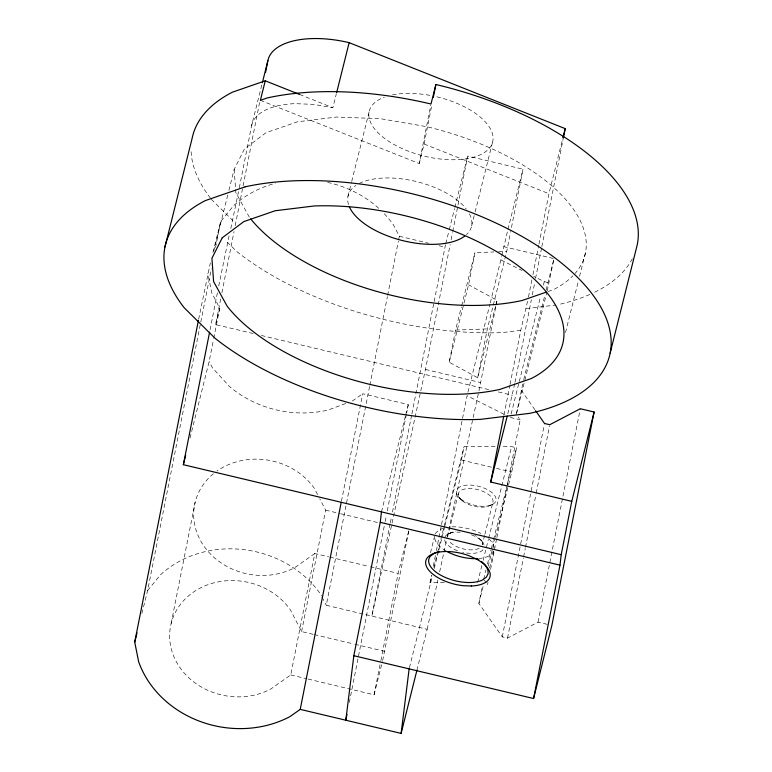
<?xml version="1.0" encoding="UTF-8"?>
<svg xmlns="http://www.w3.org/2000/svg" width="772" height="772" viewBox="0 0 772 772"><rect width="100%" height="100%" fill="white"/><g stroke="black" fill="none" stroke-linecap="round" stroke-linejoin="round"><path stroke-width="0.58" stroke-dasharray="3.86 2.9" d="M198.655 319.232L210.37 262.798M141.894 613.47L147.626 590.551L200.556 323.246M200.788 322.069L211.325 268.839M215.542 247.551L220.695 221.535L233.395 205.921A101.721 89.398 11.2 0 1 275.286 183.36M210.061 329.808L217.559 291.941M218.727 286.026L229.39 234.263M230.818 228.551L239.079 188.957M239.31 187.789L251.595 125.749L262.055 83.926M253.158 333.523L215.62 324.587L220.753 298.668M221.911 292.771L234.041 231.513M235.209 225.627L259.942 100.746M190.018 438.033L209.154 361.537L213.516 339.497M213.748 338.339L219.721 308.182L211.702 292.675L207.793 273.105M171.152 623.477L195.191 502.061M313.171 634.323L301.601 631.564L290.349 609.812A65.813 57.842 11.2 0 0 199.832 588.254A65.813 57.842 11.2 0 0 179.972 667.626A65.813 57.842 11.2 0 0 270.499 689.184L290.755 674.94L314.793 553.524L328.679 556.834M301.601 631.564L325.639 510.147L319.753 498.751M341.436 501.298L362.734 393.71L408.311 404.567L406.68 412.846M416.919 670.241L427.157 629.296L326.276 605.267L369.595 386.463M369.827 385.286L387.399 296.573M387.631 295.396L398.4 240.989M398.632 239.802L399.336 236.261L393.527 225.028A101.721 89.398 11.2 0 0 383.587 213.014M260.376 100.331L419.215 163.539L430.776 105.146M419.215 163.539L424.098 144.017L431.722 105.503M349.32 702.491L384.91 522.789M385.141 521.611L386.309 515.696M387.245 510.967L406.439 414.024M390.121 523.87L371.853 616.124L425.449 369.431L450.192 244.454M390.352 522.692L391.52 516.777M392.465 512.048L411.659 415.066M411.901 413.879L433.912 302.701M434.144 301.524L445.502 244.782M451.128 239.735L452.527 232.661M452.759 231.484L467.707 156.031L523.011 169.203L510.678 231.494M308.115 679.08L374.082 694.79L380.615 661.787M380.857 660.6L398.13 573.374L408.687 531.136M382.651 660.543L408.977 529.997M495.595 306.108L477.675 377.749L449.207 362.203L455.567 330.098L461.347 306.986M449.207 362.203L468.575 284.781L474.934 252.676L493.771 251.962M444.334 582.455L430.062 582.484L431.461 575.391M433.333 565.934L435.447 555.3M436.383 550.571L441.294 525.742M441.526 524.555L467.041 395.698L505.023 414.786M445.039 525.375L461.386 460.035L464.02 446.727L496.135 446.65M477.675 377.749L487.354 328.901L506.721 251.479L510.437 232.671M490.268 302.865L501.665 256.603M501.887 255.493L507.687 230.442M478.968 390.835L495.885 306.204M496.116 305.027L497.043 300.327L468.575 284.781M503.991 415.008L509.819 385.604M510.051 384.437L520.762 330.339L528.27 298.098M528.502 296.921L531.985 279.329M532.921 274.639L538.721 245.313M538.962 244.135L548.94 193.704L562.605 139.095M507.793 413.782L514.76 383.481M514.992 382.304L531.348 299.71M532.284 294.991L534.62 283.199M535.556 278.48L541.626 247.802M541.857 246.625L563.116 139.259M547.251 624.336L538.036 622.145L507.513 638.126L502.273 636.881L478.872 603.453L482.297 586.141M516.323 414.284L523.455 380.741M487.528 584.732L487.991 582.377M490.558 569.418L496.628 538.788M496.859 537.611L520.183 419.794L518.253 417.034M495.45 537.158L511.739 472.03L516.545 447.789L511.595 446.612L500.893 446.641M547.165 290.996L553.997 258.62L503.643 246.625M502.273 636.881L544.289 424.648M507.513 638.126L523.387 557.953M523.619 556.776L525.259 548.516M525.491 547.338L536 494.283M536.231 493.105L549.539 425.893M538.036 622.145L580.293 408.735M427.157 629.296L437.878 579.965M439.664 571.743L447.065 537.669M447.316 536.501L478.708 392.002M212.947 252.483L220.695 221.535M213.69 251.228L227.74 195.065M228.908 190.385L234.177 169.329L244.492 148.88L266.07 132.668L297.452 121.812L336.476 117.045L380.5 118.695L426.52 126.637A180.561 86.078 14 0 1 575.082 273.433M215.62 324.587L219.721 308.182M251.595 125.749A76.293 36.371 14 0 1 294.817 103.66L313.422 104.355L332.867 107.713L336.351 93.769M347.95 196.426L351.434 182.52M351.723 181.362L369.113 111.844M445.791 243.614L449.005 230.76M449.304 229.593L454.563 208.575M454.853 207.407L467.707 156.031M381.474 511.875L405.397 416.233M405.686 415.066L408.311 404.567M471.624 225.878L474.809 213.14M475.098 211.982L492.777 141.295M461.637 305.828L474.934 252.676M374.082 694.79L382.362 661.691M507.976 229.294L523.011 169.203M467.919 392.215L489.979 304.023M430.487 552.713L434.752 535.672M495.885 304.95L497.043 300.327M430.062 582.484L431.799 575.526M433.835 567.401L437.319 553.476M437.608 552.318L443.697 527.952M443.997 526.793L464.02 446.727M409.43 667.712L432.195 576.713M434.24 568.539L438.621 551.044M438.911 549.876L444.749 526.543M458.346 493.723L447.663 536.443A17.804 8.482 14 0 1 455.741 531.454M511.161 413.956L518.996 382.632M519.295 381.464L540.477 296.757M543.382 285.157L544.25 281.674L533.703 276.376M484.604 535.459L482.288 544.694A17.804 8.482 14 0 0 475.06 535.421M484.893 534.301L492.98 501.974M523.744 379.573L544.984 294.672M546.142 290.021L553.997 258.62M516.613 413.117L546.875 292.154M477.636 582.377L481.989 564.969M483.147 560.327L488.377 539.445M488.666 538.287L511.595 446.612M483.668 579.222L485.993 569.91M487.45 564.1L490.944 550.137M491.233 548.979L493.269 540.834M493.559 539.676L516.545 447.789M478.872 603.453L483.233 586.006M488.174 566.233L492.546 548.786M492.835 547.628L495.161 538.325M489.564 567.989L494.109 549.809L492.372 553.263L488.724 556.004A30.513 14.552 14 0 1 479.132 558.494M565.5 332.539L578.373 281.056M579.55 276.376L585.398 252.984M147.626 590.551L160.335 574.937A101.721 89.398 11.2 0 1 320.467 594.044L321.519 596.081M352.283 401.064L362.734 393.71M314.793 553.524L294.537 567.767A65.813 57.842 11.2 0 1 207.938 551.247A65.813 57.842 11.2 0 1 213.333 473.815M489.834 505.583L492.401 504.521M448.243 533.896L450.809 532.834M345.76 403.486L328.341 409.971A101.721 89.398 11.2 0 1 229.4 386.405L212.368 367.742L209.154 361.537M548.014 291.536L553.505 289.635A180.561 86.078 14 0 0 572.901 275.797M526.186 308.655L555.888 305.027M520.762 330.339L502.176 332.616A228.879 109.113 14 0 1 236.84 251.585L227.393 242.254M498.48 251.788L506.721 251.479M455.567 330.098L487.354 328.901M399.336 236.261L428.557 243.219M439.075 245.718L444.923 247.117M544.25 281.674L549.201 282.851M425.449 369.431L480.753 382.603M261.37 335.482L490.133 389.966M498.345 391.925L512.425 395.283M510.292 417.44L520.183 419.794M461.386 460.035L491.832 467.282M496.521 468.401L511.739 472.03M325.639 510.147L339.535 513.457M340.684 513.737L377.73 522.557M329.837 557.104L369.19 566.484M370.348 566.754L398.13 573.374M314.329 634.594L353.682 643.973M354.84 644.244L384.938 651.414M290.755 674.94L306.957 678.8M299.623 94.483L332.867 107.713M424.098 144.017L548.94 193.704M501.009 259.932L522.104 270.538M211.287 199.282L232.826 220.56M458.124 496.357L459.842 498.442M480.792 539.975L482.51 542.06M521.119 390.043L534.89 409.71M484.314 580.139L486.244 582.899M249.337 217.183L235.827 192.624L235.585 189.13M317.61 494.611L314.397 488.396A65.813 57.842 11.2 0 0 216.971 471.045M322.049 597.103L326.276 605.267M493.974 547.84L493.839 545.872L491.552 541.722A30.513 14.552 14 0 0 489.274 539.242M234.177 169.329L235.499 187.963M632.336 258.707A228.879 109.113 14 0 1 593.919 292.569M589.847 294.431A228.879 109.113 14 0 1 558.349 304.593M210.486 198.25A228.879 109.113 14 0 1 191.07 150.086M436.836 96.809A63.574 30.311 14 0 1 490.21 147.162A63.574 30.311 14 0 1 400.417 147.77A63.574 30.311 14 0 1 384.379 97.166M392.437 94.888A63.574 30.311 14 0 1 431.056 95.574M469.434 213.854A63.574 30.311 14 0 1 466.452 234.659M348.539 204.628A63.574 30.311 14 0 1 355.902 185.454M359.183 183.514A63.574 30.311 14 0 1 466.288 209.029M483.06 549.76A20.342 9.698 14 0 1 462.544 552.26M457.487 550.716A20.342 9.698 14 0 1 444.604 538.277A20.342 9.698 14 0 1 460.122 532.226M471.374 534.764A20.342 9.698 14 0 1 484.034 544.829M479.142 548.313A17.804 8.482 14 0 1 449.159 541.162M446.11 550.996A30.513 14.552 14 0 1 434.626 536.617M435.379 533.867A30.513 14.552 14 0 1 436.498 532.217L440.146 529.476A30.513 14.552 14 0 1 444.276 527.923M452.045 526.832A30.513 14.552 14 0 1 480.811 533.413M327.589 182.424A101.721 89.398 11.2 0 1 380.113 209.598M462.254 500.825A17.804 8.482 14 0 0 491.957 503.991A17.804 8.482 14 0 0 472.773 488.734A17.804 8.482 14 0 0 462.254 500.825M460.884 499.079A20.342 9.698 14 0 0 494.833 502.697A20.342 9.698 14 0 0 472.908 485.26A20.342 9.698 14 0 0 460.884 499.079"/><path stroke-width="1.16" d="M346.985 714.312L345.808 720.228L353.837 655.708L380.249 522.326L381.474 511.875M353.837 655.708L533.577 698.525L559.989 565.143L561.215 554.692L571.772 501.337L594.112 412.026L580.293 408.735L549.77 424.716L544.53 423.471L535.575 410.685M198.423 320.419L134.724 642.121L138.632 661.691A101.721 89.398 11.2 0 0 289.78 716.725L300.231 709.371L401.122 733.4L409.141 668.88M561.215 554.692L183.35 464.686L209.588 332.172M265.539 72.471L267.874 60.689A76.293 36.371 14 0 1 349.147 42.653L565.22 128.635L563.348 138.072M300.231 709.371L341.195 502.476M433.343 97.34L435.881 84.505A228.879 109.113 14 0 1 637.276 244.656L610.15 353.093M571.772 501.337L490.722 482.027L503.759 416.185M594.112 412.026L551.864 625.436L533.577 698.525M164.938 247.05L192.064 138.613A228.879 109.113 14 0 1 232.497 92.148L265.259 80.809L299.623 94.483M262.345 82.768L267.874 60.689M265.259 80.809L260.376 100.331L267.382 97.909A228.879 109.113 14 0 1 430.998 104.017L435.881 84.505M134.724 642.121L137.02 632.953M183.35 464.686L185.676 455.412M336.65 92.611L349.147 42.653M401.122 733.4L416.919 670.241M562.894 137.927L565.22 128.635M490.722 482.027L507.214 416.098M545.814 292.298L522.133 300.491A180.561 86.078 14 0 1 250.678 218.872M380.249 522.326L559.989 565.143M464.667 236.145A63.574 30.311 14 0 1 401.643 240.353A63.574 30.311 14 0 1 349.233 206.52M439.48 551.497A30.513 14.552 14 0 0 434.173 553.331L430.525 556.072A30.513 14.552 14 0 0 444.498 577.089A30.513 14.552 14 0 0 482.751 579.859L486.399 577.118L488.145 573.664L487.865 569.726L485.588 565.577A30.513 14.552 14 0 0 481.448 561.495M476.787 558.339A30.513 14.552 14 0 1 478.775 559.565M476.826 558.648A30.513 14.552 14 0 1 447.142 551.575M222.249 237.795L211.933 258.244L213.593 281.548L227.093 306.108A180.561 86.078 14 0 0 499.889 389.406L531.261 378.55A180.561 86.078 14 0 0 523.551 269.891A180.561 86.078 14 0 0 314.233 205.97L275.208 210.737L243.827 221.593L222.249 237.795M245.139 186.824L205.371 200.585A228.879 109.113 14 0 0 184.161 307.719L215.137 338.339A228.879 109.113 14 0 0 480.473 419.36L529.949 413.319A228.879 109.113 14 0 0 559.951 261.805A228.879 109.113 14 0 0 245.139 186.824M471.345 585.996L463.287 585.697A33.061 15.758 14 0 1 425.768 561.109A33.061 15.758 14 0 1 469.202 555.801L476.652 559.189A33.061 15.758 14 0 1 471.345 585.996"/></g></svg>
